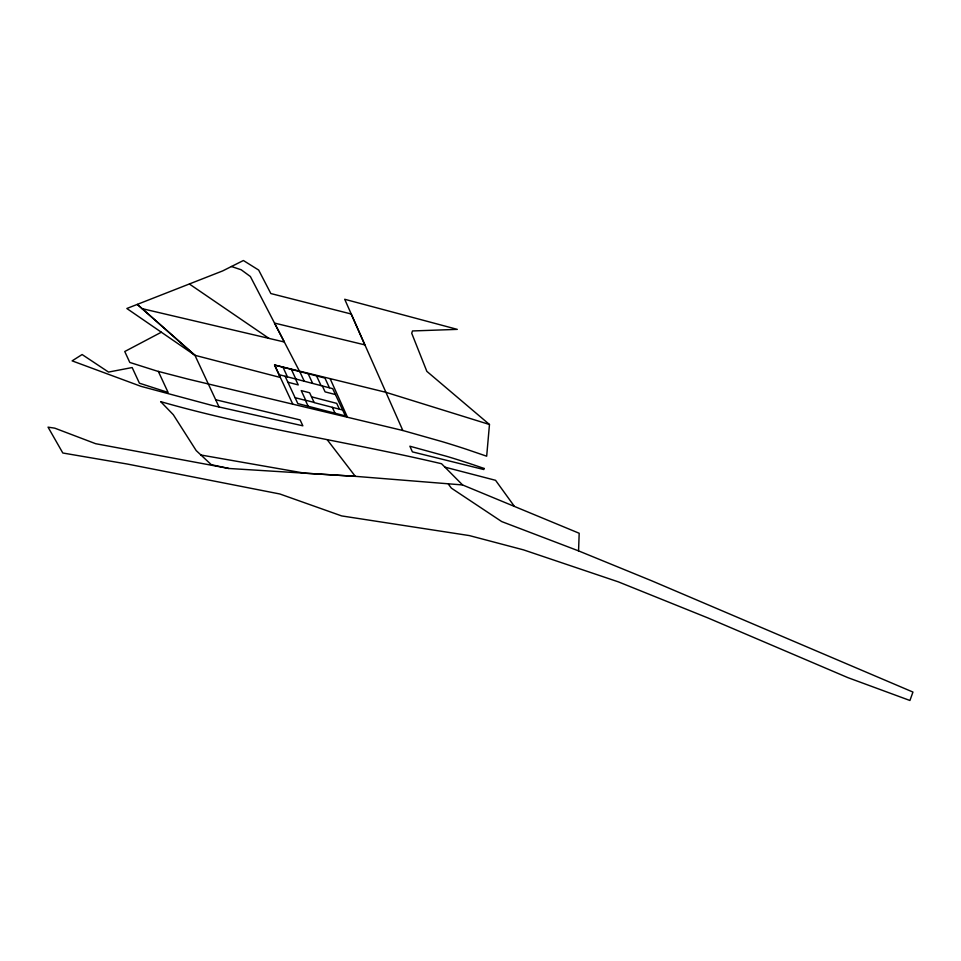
<?xml version="1.0" encoding="UTF-8"?>
<svg xmlns="http://www.w3.org/2000/svg" width="961" height="961" viewBox="0 0 961 961"><rect width="100%" height="100%" fill="white"/><g stroke="black" fill="none" stroke-linecap="round" stroke-linejoin="round"><path stroke-width="1.44" d="M327.293 439.826L355.306 476.332L228.91 468.475L95.632 443.694L54.777 428.162L48.05 427.152L62.813 453.003L127.284 464.031L279.831 493.978L341.648 515.913L469.316 535.577L523.517 549.872L618.343 581.861L708.053 617.995L847.914 677.649L909.923 700.485L912.95 692.064L651.594 580.756L578.558 550.881L579.183 533.259L462.565 484.945L355.306 476.332L304.493 473.16L200.933 455.009L196.188 450.577L173.304 414.708L160.667 401.638C253.043 428.089 348.17 441.748 441.531 463.731L462.565 484.945M402.839 430.504L344.711 299.279L457.292 329.371L412.497 330.956L411.716 333.263L426.84 371.354L489.473 424.498L486.674 456.199L466.433 449.28A435.477 173.641 25.4 0 0 442.084 441.616L402.839 430.504L187.839 379.066L157.015 371.066L129.795 362.441L124.75 351.522L161.34 332.218M489.473 424.498L385.709 392.256L274.57 365.012L280.36 377.469L194.939 355.306L126.828 308.493L222.664 270.918L243.397 260.515L258.665 270.065L270.846 293.549L351.197 314.007L364.82 344.879L274.522 323.088L299.424 371.102M228.898 468.487L211.312 464.68L200.933 455.009M158.325 371.402L168.103 392.448L139.417 383.199L132.162 367.546L108.521 372.075L82.105 354.537L72.135 360.868L140.895 386.31L211.768 405.338L302.847 425.807L300.12 419.933L215.672 399.74M219.06 406.983L194.939 355.306L137.303 304.409L142.096 308.637L284.324 341.996L250.377 276.516L241.175 269.765L231.457 266.521M279.062 374.658L332.698 388.652L345.371 415.909L297.826 403.572L285.141 376.316M287.892 382.226L298.234 384.905L295.483 378.994M335.437 394.551L325.094 391.872L322.355 385.962M311.52 396.833L336.71 403.368L339.401 409.158M314.127 402.431L305.73 400.256L301.237 390.598L309.634 392.773L314.211 402.623L342.621 409.999M295.075 397.662L305.418 400.341L308.169 406.251M444.907 467.142L495.564 480.308L514.147 506.015M578.558 550.881L501.714 521.583L451.382 488.14L448.439 484.224M189.473 284.072L268.996 338.404M142.096 308.637L194.939 355.306M329.431 387.727L324.938 378.081L274.57 365.012L292.781 404.161M332.278 407.308L335.029 413.218M316.541 375.895L321.034 385.553M308.145 373.721L312.637 383.367M299.76 371.547L304.241 381.193M291.363 369.36L295.844 379.018M282.966 367.186L287.459 376.844M330.116 378.634L347.474 417.266M484.14 468.463L483.803 469.533L412.401 451.874L409.879 446.216L447.045 456.439A408.293 162.805 25.4 0 1 474.278 465.088L484.14 468.463"/></g></svg>
